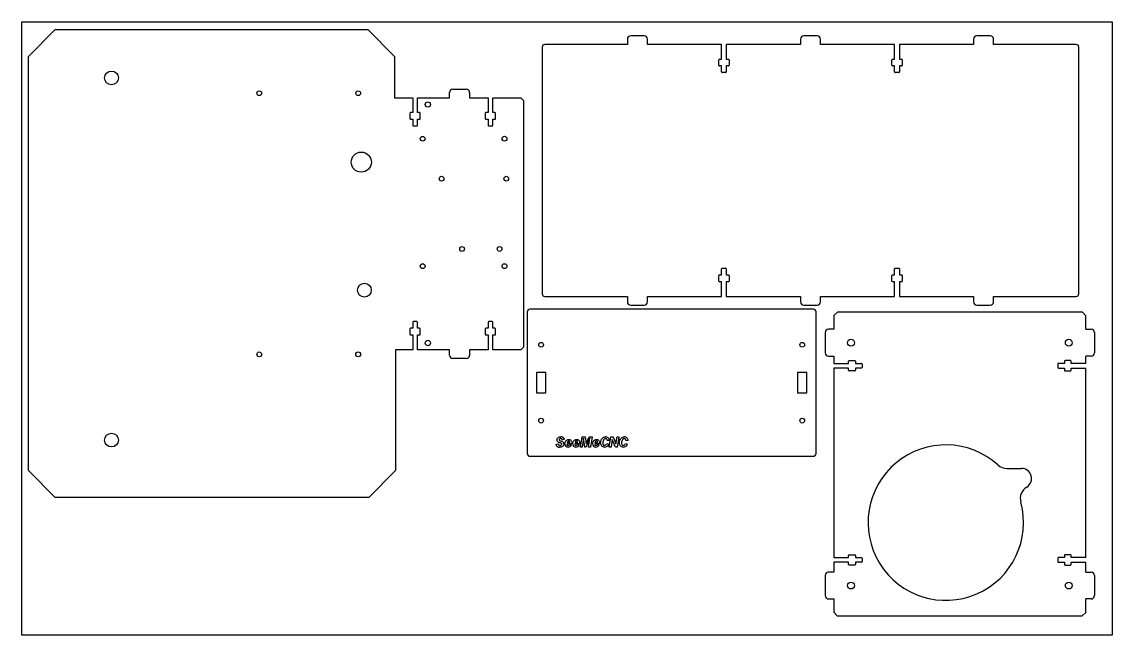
# Model space of a CAD drawing. Header units: inches. Extents: x -1252 to -440, y 63 to 1739.
# Drawn here: x -1252 to -440, y 571 to 1028 of the extents above; entities that cross this region are included whole.
import ezdxf

# ---------------------------------------------------------------- set-up
doc = ezdxf.new("R2010")
doc.units = ezdxf.units.IN
doc.header["$MEASUREMENT"] = 0
doc.linetypes.add('Continuous2', pattern=[0])

msp = doc.modelspace()

# ---------------------------------------------------------------- linework, layer by layer
at = {"color": 2, "linetype": 'Continuous2', "lineweight": -3, "true_color": 0xffff00}
for p, q in [((-1252.46, 1028.21), (-439.66, 1028.21)), ((-1252.46, 571.01), (-1252.46, 1028.21)), ((-439.66, 1028.21), (-439.66, 571.01)), ((-439.66, 571.01), (-1252.46, 571.01))]:
    msp.add_line(p, q, dxfattribs=at)
at = {"color": 1, "linetype": 'Continuous2', "lineweight": -3, "true_color": 0xff0000}
for p, q in [((-1247.59, 1002.37), (-1227.59, 1022.37)), ((-1227.59, 1022.37), (-994.54, 1022.37)), ((-994.54, 1022.37), (-974.54, 1002.37)), ((-788.58, 1017.81), (-798.58, 1017.81)), ((-659.55, 1017.81), (-669.55, 1017.81)), ((-530.53, 1017.81), (-540.53, 1017.81)), ((-864.58, 1009.31), (-864.58, 825.51)), ((-801.08, 1011.31), (-862.58, 1011.31)), ((-801.08, 1015.31), (-801.08, 1011.31)), ((-786.08, 1011.31), (-786.08, 1015.31)), ((-730.84, 1011.31), (-786.08, 1011.31)), ((-730.84, 1000.31), (-730.84, 1011.31)), ((-727.29, 1011.31), (-727.29, 1000.31)), ((-672.05, 1011.31), (-727.29, 1011.31)), ((-672.05, 1015.31), (-672.05, 1011.31)), ((-657.05, 1011.31), (-657.05, 1015.31)), ((-601.82, 1011.31), (-657.05, 1011.31)), ((-601.82, 1000.31), (-601.82, 1011.31)), ((-598.27, 1011.31), (-598.27, 1000.31)), ((-543.03, 1011.31), (-598.27, 1011.31)), ((-543.03, 1015.31), (-543.03, 1011.31)), ((-528.03, 1011.31), (-528.03, 1015.31)), ((-466.53, 1011.31), (-528.03, 1011.31)), ((-464.53, 825.51), (-464.53, 1009.31)), ((-1247.59, 693.65), (-1247.59, 1002.37)), ((-974.54, 1002.37), (-974.54, 971.57)), ((-732.93, 995.81), (-732.93, 999.81)), ((-732.43, 1000.31), (-730.84, 1000.31)), ((-727.29, 1000.31), (-725.71, 1000.31)), ((-725.21, 999.81), (-725.21, 995.81)), ((-603.9, 995.81), (-603.9, 999.81)), ((-603.4, 1000.31), (-601.82, 1000.31)), ((-598.27, 1000.31), (-596.68, 1000.31)), ((-596.18, 999.81), (-596.18, 995.81)), ((-730.84, 995.31), (-732.43, 995.31)), ((-730.84, 990.81), (-730.84, 995.31)), ((-727.29, 995.31), (-727.29, 990.81)), ((-725.71, 995.31), (-727.29, 995.31)), ((-601.82, 995.31), (-603.4, 995.31)), ((-601.82, 990.81), (-601.82, 995.31)), ((-598.27, 995.31), (-598.27, 990.81)), ((-596.68, 995.31), (-598.27, 995.31)), ((-727.79, 990.31), (-730.34, 990.31)), ((-598.77, 990.31), (-601.32, 990.31)), ((-933.64, 971.57), (-933.64, 975.57)), ((-931.14, 978.07), (-921.14, 978.07)), ((-918.64, 975.57), (-918.64, 971.57)), ((-974.54, 971.57), (-961.09, 971.57)), ((-961.09, 971.57), (-961.09, 960.57)), ((-957.54, 971.57), (-933.64, 971.57)), ((-957.54, 960.57), (-957.54, 971.57)), ((-918.64, 971.57), (-904.9, 971.57)), ((-904.9, 971.57), (-904.9, 960.57)), ((-901.35, 971.57), (-880.49, 971.57)), ((-901.35, 960.57), (-901.35, 971.57)), ((-880.49, 971.57), (-878.49, 969.57)), ((-878.49, 969.57), (-878.49, 785.79)), ((-963.17, 960.07), (-963.17, 956.07)), ((-961.09, 960.57), (-962.67, 960.57)), ((-955.95, 960.57), (-957.54, 960.57)), ((-955.45, 956.07), (-955.45, 960.07)), ((-906.98, 960.07), (-906.98, 956.07)), ((-904.9, 960.57), (-906.48, 960.57)), ((-899.76, 960.57), (-901.35, 960.57)), ((-899.26, 956.07), (-899.26, 960.07)), ((-962.67, 955.57), (-961.09, 955.57)), ((-961.09, 955.57), (-961.09, 951.07)), ((-957.54, 955.57), (-955.95, 955.57)), ((-957.54, 951.07), (-957.54, 955.57)), ((-906.48, 955.57), (-904.9, 955.57)), ((-904.9, 955.57), (-904.9, 951.07)), ((-901.35, 955.57), (-899.76, 955.57)), ((-901.35, 951.07), (-901.35, 955.57)), ((-960.59, 950.57), (-958.04, 950.57)), ((-904.4, 950.57), (-901.85, 950.57)), ((-732.93, 835.01), (-732.93, 839.01)), ((-732.43, 839.51), (-730.84, 839.51)), ((-730.84, 839.51), (-730.84, 844.01)), ((-730.34, 844.51), (-727.79, 844.51)), ((-727.29, 844.01), (-727.29, 839.51)), ((-727.29, 839.51), (-725.71, 839.51)), ((-725.21, 839.01), (-725.21, 835.01)), ((-603.9, 835.01), (-603.9, 839.01)), ((-603.4, 839.51), (-601.82, 839.51)), ((-601.82, 839.51), (-601.82, 844.01)), ((-601.32, 844.51), (-598.77, 844.51)), ((-598.27, 844.01), (-598.27, 839.51)), ((-598.27, 839.51), (-596.68, 839.51)), ((-596.18, 839.01), (-596.18, 835.01)), ((-730.84, 834.51), (-732.43, 834.51)), ((-730.84, 823.51), (-730.84, 834.51)), ((-727.29, 834.51), (-727.29, 823.51)), ((-725.71, 834.51), (-727.29, 834.51)), ((-601.82, 834.51), (-603.4, 834.51)), ((-601.82, 823.51), (-601.82, 834.51)), ((-598.27, 834.51), (-598.27, 823.51)), ((-596.68, 834.51), (-598.27, 834.51)), ((-862.58, 823.51), (-801.08, 823.51)), ((-801.08, 823.51), (-801.08, 819.51)), ((-786.08, 823.51), (-730.84, 823.51)), ((-786.08, 819.51), (-786.08, 823.51)), ((-727.29, 823.51), (-672.05, 823.51)), ((-672.05, 823.51), (-672.05, 819.51)), ((-657.05, 823.51), (-601.82, 823.51)), ((-657.05, 819.51), (-657.05, 823.51)), ((-598.27, 823.51), (-543.03, 823.51)), ((-543.03, 823.51), (-543.03, 819.51)), ((-528.03, 823.51), (-466.53, 823.51)), ((-528.03, 819.51), (-528.03, 823.51)), ((-662.41, 814.05), (-873.69, 814.05)), ((-798.58, 817.01), (-788.58, 817.01)), ((-669.55, 817.01), (-659.55, 817.01)), ((-540.53, 817.01), (-530.53, 817.01)), ((-958.04, 804.79), (-960.59, 804.79)), ((-901.85, 804.79), (-904.4, 804.79)), ((-875.69, 812.05), (-875.69, 706.39)), ((-660.41, 706.39), (-660.41, 812.05)), ((-644.32, 811.73), (-647.1, 809.23)), ((-647.1, 809.23), (-647.1, 799.03)), ((-461.8, 811.73), (-644.32, 811.73)), ((-459.3, 808.95), (-461.8, 811.73)), ((-459.3, 799.03), (-459.3, 808.95)), ((-963.17, 799.29), (-963.17, 795.29)), ((-961.09, 799.79), (-962.67, 799.79)), ((-961.09, 804.29), (-961.09, 799.79)), ((-957.54, 799.79), (-957.54, 804.29)), ((-955.95, 799.79), (-957.54, 799.79)), ((-955.45, 795.29), (-955.45, 799.29)), ((-906.98, 799.29), (-906.98, 795.29)), ((-904.9, 799.79), (-906.48, 799.79)), ((-904.9, 804.29), (-904.9, 799.79)), ((-901.35, 799.79), (-901.35, 804.29)), ((-899.76, 799.79), (-901.35, 799.79)), ((-899.26, 795.29), (-899.26, 799.29)), ((-647.1, 799.03), (-651.1, 799.03)), ((-459.3, 799.03), (-455.3, 799.03)), ((-962.67, 794.79), (-961.09, 794.79)), ((-961.09, 794.79), (-961.09, 783.79)), ((-957.54, 794.79), (-955.95, 794.79)), ((-957.54, 783.79), (-957.54, 794.79)), ((-906.48, 794.79), (-904.9, 794.79)), ((-904.9, 794.79), (-904.9, 783.79)), ((-901.35, 794.79), (-899.76, 794.79)), ((-901.35, 783.79), (-901.35, 794.79)), ((-653.6, 796.53), (-653.6, 781.53)), ((-452.8, 796.53), (-452.8, 781.53)), ((-973.79, 783.79), (-973.79, 693.65)), ((-961.09, 783.79), (-973.79, 783.79)), ((-933.64, 783.79), (-957.54, 783.79)), ((-933.64, 779.79), (-933.64, 783.79)), ((-918.64, 783.79), (-918.64, 779.79)), ((-904.9, 783.79), (-918.64, 783.79)), ((-880.49, 783.79), (-901.35, 783.79)), ((-878.49, 785.79), (-880.49, 783.79)), ((-921.14, 777.29), (-931.14, 777.29)), ((-651.1, 779.03), (-647.1, 779.03)), ((-647.1, 779.03), (-647.1, 773.63)), ((-647.1, 773.63), (-636.1, 773.63)), ((-636.1, 773.63), (-636.1, 775.21)), ((-635.6, 775.71), (-631.6, 775.71)), ((-631.1, 775.21), (-631.1, 773.63)), ((-631.1, 773.63), (-626.6, 773.63)), ((-626.1, 773.13), (-626.1, 770.58)), ((-480.3, 773.13), (-480.3, 770.58)), ((-475.3, 773.63), (-479.8, 773.63)), ((-475.3, 775.21), (-475.3, 773.63)), ((-470.8, 775.71), (-474.8, 775.71)), ((-470.3, 773.63), (-470.3, 775.21)), ((-459.3, 773.63), (-470.3, 773.63)), ((-455.3, 779.03), (-459.3, 779.03)), ((-459.3, 773.63), (-459.3, 779.03)), ((-647.1, 770.08), (-647.1, 628.88)), ((-636.1, 770.08), (-647.1, 770.08)), ((-636.1, 768.49), (-636.1, 770.08)), ((-631.6, 767.99), (-635.6, 767.99)), ((-631.1, 770.08), (-631.1, 768.49)), ((-626.6, 770.08), (-631.1, 770.08)), ((-479.8, 770.08), (-475.3, 770.08)), ((-475.3, 770.08), (-475.3, 768.49)), ((-474.8, 767.99), (-470.8, 767.99)), ((-470.3, 768.49), (-470.3, 770.08)), ((-470.3, 770.08), (-459.3, 770.08)), ((-459.3, 628.88), (-459.3, 770.08)), ((-873.69, 704.39), (-662.41, 704.39)), ((-1227.59, 673.65), (-1247.59, 693.65)), ((-973.79, 693.65), (-993.79, 673.65)), ((-993.79, 673.65), (-1227.59, 673.65)), ((-647.1, 628.88), (-636.1, 628.88)), ((-636.1, 628.88), (-636.1, 630.46)), ((-635.6, 630.96), (-631.6, 630.96)), ((-631.1, 630.46), (-631.1, 628.88)), ((-631.1, 628.88), (-626.6, 628.88)), ((-626.1, 628.38), (-626.1, 625.83)), ((-480.3, 628.38), (-480.3, 625.83)), ((-475.3, 628.88), (-479.8, 628.88)), ((-475.3, 630.46), (-475.3, 628.88)), ((-470.8, 630.96), (-474.8, 630.96)), ((-470.3, 628.88), (-470.3, 630.46)), ((-459.3, 628.88), (-470.3, 628.88)), ((-647.1, 618.03), (-651.1, 618.03)), ((-647.1, 625.33), (-647.1, 618.03)), ((-636.1, 625.33), (-647.1, 625.33)), ((-636.1, 623.74), (-636.1, 625.33)), ((-631.6, 623.24), (-635.6, 623.24)), ((-631.1, 625.33), (-631.1, 623.74)), ((-626.6, 625.33), (-631.1, 625.33)), ((-479.8, 625.33), (-475.3, 625.33)), ((-475.3, 625.33), (-475.3, 623.74)), ((-474.8, 623.24), (-470.8, 623.24)), ((-470.3, 623.74), (-470.3, 625.33)), ((-470.3, 625.33), (-459.3, 625.33)), ((-459.3, 618.03), (-459.3, 625.33)), ((-459.3, 618.03), (-455.3, 618.03)), ((-653.6, 615.53), (-653.6, 600.53)), ((-452.8, 615.53), (-452.8, 600.53)), ((-651.1, 598.03), (-647.1, 598.03)), ((-647.1, 598.03), (-647.1, 588.1)), ((-455.3, 598.03), (-459.3, 598.03)), ((-459.3, 587.83), (-459.3, 598.03)), ((-647.1, 588.1), (-644.6, 585.33)), ((-644.6, 585.33), (-462.08, 585.33)), ((-462.08, 585.33), (-459.3, 587.83))]:
    msp.add_line(p, q, dxfattribs=at)
at = {"color": 5, "linetype": 'Continuous2', "lineweight": -3, "true_color": 0x0000ff}
for p, q in [((-861.95, 766.72), (-868.81, 766.72)), ((-868.81, 766.72), (-868.81, 751.72)), ((-861.95, 751.72), (-861.95, 766.72)), ((-667.29, 766.72), (-674.15, 766.72)), ((-674.15, 766.72), (-674.15, 751.72)), ((-667.29, 751.72), (-667.29, 766.72)), ((-868.81, 751.72), (-861.95, 751.72)), ((-674.15, 751.72), (-667.29, 751.72)), ((-518.08, 695.3), (-507.25, 695.3))]:
    msp.add_line(p, q, dxfattribs=at)
at = {"color": 7, "linetype": 'Continuous2', "lineweight": -3, "true_color": 0xffffff}
for p, q in [((-853.54, 716.53), (-853.51, 716.98)), ((-853.51, 716.14), (-853.54, 716.53)), ((-853.51, 716.98), (-853.37, 717.42)), ((-853.41, 715.77), (-853.51, 716.14)), ((-853.23, 715.42), (-853.41, 715.77)), ((-853.37, 717.42), (-853.15, 717.82)), ((-852.98, 715.13), (-853.23, 715.42)), ((-853.15, 717.82), (-852.84, 718.16)), ((-852.84, 718.16), (-852.47, 718.44)), ((-852.47, 718.44), (-852.07, 718.64)), ((-852.07, 718.64), (-851.64, 718.77)), ((-851.87, 716.92), (-851.9, 716.69)), ((-851.9, 716.69), (-851.87, 716.47)), ((-851.77, 717.13), (-851.87, 716.92)), ((-851.87, 716.47), (-851.75, 716.28)), ((-851.61, 717.3), (-851.77, 717.13)), ((-851.75, 716.28), (-851.56, 716.14)), ((-851.64, 718.77), (-851.2, 718.84)), ((-851.35, 717.44), (-851.61, 717.3)), ((-851.56, 716.14), (-851.32, 716.03)), ((-851.06, 717.51), (-851.35, 717.44)), ((-851.32, 716.03), (-851.06, 715.95)), ((-851.2, 718.84), (-850.75, 718.86)), ((-850.77, 717.53), (-851.06, 717.51)), ((-851.06, 715.95), (-850.06, 715.66)), ((-848, 717.18), (-849.49, 716.67)), ((-847.28, 715.18), (-847.02, 715.66)), ((-847.02, 715.66), (-846.69, 716.08)), ((-846.69, 716.08), (-846.3, 716.44)), ((-846.3, 716.44), (-845.84, 716.71)), ((-845.84, 716.71), (-845.33, 716.86)), ((-845.33, 716.86), (-844.8, 716.91)), ((-844.6, 715.86), (-844.83, 715.88)), ((-844.8, 716.91), (-844.35, 716.88)), ((-844.38, 715.77), (-844.6, 715.86)), ((-844.21, 715.61), (-844.38, 715.77)), ((-844.35, 716.88), (-843.91, 716.78)), ((-844.07, 715.34), (-844.21, 715.61)), ((-844.01, 715.05), (-844.07, 715.34)), ((-843.91, 716.78), (-843.5, 716.59)), ((-843.5, 716.59), (-843.15, 716.31)), ((-843.15, 716.31), (-842.87, 715.95)), ((-842.87, 715.95), (-842.68, 715.56)), ((-842.68, 715.56), (-842.54, 715.13)), ((-841.42, 715.18), (-841.16, 715.66)), ((-841.16, 715.66), (-840.83, 716.08)), ((-840.83, 716.08), (-840.44, 716.44)), ((-840.44, 716.44), (-839.98, 716.71)), ((-839.98, 716.71), (-839.47, 716.86)), ((-839.47, 716.86), (-838.94, 716.91)), ((-838.74, 715.86), (-838.98, 715.88)), ((-838.94, 716.91), (-838.49, 716.88)), ((-838.52, 715.77), (-838.74, 715.86)), ((-838.35, 715.61), (-838.52, 715.77)), ((-838.49, 716.88), (-838.05, 716.78)), ((-838.22, 715.34), (-838.35, 715.61)), ((-838.15, 715.05), (-838.22, 715.34)), ((-838.05, 716.78), (-837.64, 716.59)), ((-837.64, 716.59), (-837.29, 716.31)), ((-837.29, 716.31), (-837.02, 715.95)), ((-837.02, 715.95), (-836.82, 715.56)), ((-836.82, 715.56), (-836.69, 715.13)), ((-836, 711.26), (-834.77, 718.76)), ((-834.77, 718.76), (-832.48, 718.76)), ((-833.74, 717.85), (-834.7, 711.26)), ((-832.87, 711.26), (-833.74, 717.85)), ((-832.48, 718.76), (-831.79, 713.82)), ((-829.03, 717.9), (-831.92, 711.26)), ((-831.79, 713.82), (-829.65, 718.76)), ((-830.15, 711.26), (-829.03, 717.9)), ((-829.65, 718.76), (-827.32, 718.76)), ((-827.32, 718.76), (-828.55, 711.26)), ((-826.63, 715.18), (-826.37, 715.66)), ((-826.37, 715.66), (-826.04, 716.08)), ((-826.04, 716.08), (-825.65, 716.44)), ((-825.65, 716.44), (-825.19, 716.71)), ((-825.19, 716.71), (-824.68, 716.86)), ((-824.68, 716.86), (-824.15, 716.91)), ((-823.95, 715.86), (-824.18, 715.88)), ((-824.15, 716.91), (-823.7, 716.88)), ((-823.73, 715.77), (-823.95, 715.86)), ((-823.56, 715.61), (-823.73, 715.77)), ((-823.7, 716.88), (-823.26, 716.78)), ((-823.42, 715.34), (-823.56, 715.61)), ((-823.36, 715.05), (-823.42, 715.34)), ((-823.26, 716.78), (-822.85, 716.59)), ((-822.85, 716.59), (-822.5, 716.31)), ((-822.5, 716.31), (-822.22, 715.95)), ((-822.22, 715.95), (-822.02, 715.56)), ((-822.02, 715.56), (-821.89, 715.13)), ((-820.94, 715.09), (-820.81, 715.8)), ((-820.81, 715.8), (-820.58, 716.48)), ((-820.58, 716.48), (-820.26, 717.12)), ((-820.26, 717.12), (-819.84, 717.7)), ((-819.84, 717.7), (-819.45, 718.1)), ((-819.45, 718.1), (-818.99, 718.44)), ((-819.14, 715.53), (-819.28, 714.83)), ((-818.91, 716.21), (-819.14, 715.53)), ((-818.99, 718.44), (-818.49, 718.68)), ((-818.77, 716.54), (-818.91, 716.21)), ((-818.59, 716.85), (-818.77, 716.54)), ((-818.37, 717.13), (-818.59, 716.85)), ((-818.49, 718.68), (-817.94, 718.82)), ((-818.08, 717.35), (-818.37, 717.13)), ((-817.75, 717.48), (-818.08, 717.35)), ((-817.94, 718.82), (-817.38, 718.86)), ((-817.4, 717.53), (-817.75, 717.48)), ((-817.03, 717.49), (-817.4, 717.53)), ((-816.69, 717.37), (-817.03, 717.49)), ((-816.4, 717.15), (-816.69, 717.37)), ((-816.19, 716.88), (-816.4, 717.15)), ((-816.05, 716.56), (-816.19, 716.88)), ((-815.96, 716.23), (-816.05, 716.56)), ((-815.91, 715.88), (-815.96, 716.23)), ((-814.48, 716.12), (-815.91, 715.88)), ((-814.53, 711.26), (-813.29, 718.76)), ((-813.29, 718.76), (-811.71, 718.76)), ((-812.34, 716.79), (-813.2, 711.26)), ((-809.96, 711.26), (-812.34, 716.79)), ((-811.71, 718.76), (-809.54, 713.71)), ((-809.54, 713.71), (-808.75, 718.76)), ((-808.75, 718.76), (-807.43, 718.76)), ((-807.43, 718.76), (-808.67, 711.26)), ((-806.96, 715.09), (-806.83, 715.8)), ((-806.83, 715.8), (-806.61, 716.48)), ((-806.61, 716.48), (-806.29, 717.12)), ((-806.29, 717.12), (-805.87, 717.7)), ((-805.87, 717.7), (-805.48, 718.1)), ((-805.48, 718.1), (-805.02, 718.44)), ((-805.17, 715.53), (-805.31, 714.83)), ((-804.94, 716.21), (-805.17, 715.53)), ((-805.02, 718.44), (-804.51, 718.68)), ((-804.8, 716.54), (-804.94, 716.21)), ((-804.62, 716.85), (-804.8, 716.54)), ((-804.39, 717.13), (-804.62, 716.85)), ((-804.51, 718.68), (-803.97, 718.82)), ((-804.11, 717.35), (-804.39, 717.13)), ((-803.78, 717.48), (-804.11, 717.35)), ((-803.97, 718.82), (-803.41, 718.86)), ((-803.42, 717.53), (-803.78, 717.48)), ((-803.06, 717.49), (-803.42, 717.53)), ((-802.72, 717.37), (-803.06, 717.49)), ((-802.43, 717.15), (-802.72, 717.37)), ((-802.22, 716.88), (-802.43, 717.15)), ((-802.08, 716.56), (-802.22, 716.88)), ((-801.98, 716.23), (-802.08, 716.56)), ((-801.93, 715.88), (-801.98, 716.23)), ((-800.51, 716.12), (-801.93, 715.88)), ((-854.37, 713.07), (-852.89, 713.53)), ((-852.67, 714.88), (-852.98, 715.13)), ((-852.32, 714.7), (-852.67, 714.88)), ((-851.95, 714.56), (-852.32, 714.7)), ((-851.57, 714.44), (-851.95, 714.56)), ((-851.19, 714.33), (-851.57, 714.44)), ((-850.92, 711.18), (-851.41, 711.16)), ((-850.8, 714.21), (-851.19, 714.33)), ((-850.43, 711.25), (-850.92, 711.18)), ((-850.41, 714.08), (-850.8, 714.21)), ((-849.96, 711.39), (-850.43, 711.25)), ((-850.23, 713.99), (-850.41, 714.08)), ((-850.08, 713.85), (-850.23, 713.99)), ((-849.98, 713.67), (-850.08, 713.85)), ((-849.95, 713.47), (-849.98, 713.67)), ((-849.51, 711.6), (-849.96, 711.39)), ((-849.11, 711.9), (-849.51, 711.6)), ((-848.78, 712.28), (-849.11, 711.9)), ((-848.52, 712.71), (-848.78, 712.28)), ((-848.36, 713.18), (-848.52, 712.71)), ((-848.31, 713.68), (-848.36, 713.18)), ((-847.59, 713.6), (-847.56, 714.14)), ((-847.56, 714.14), (-847.45, 714.67)), ((-847.45, 714.67), (-847.28, 715.18)), ((-846.03, 713.72), (-846.04, 713.58)), ((-846.04, 713.58), (-846.04, 713.47)), ((-842.47, 713.72), (-846.03, 713.72)), ((-845.88, 714.75), (-843.99, 714.75)), ((-844.08, 713.21), (-842.76, 712.97)), ((-843.99, 714.75), (-844.01, 715.05)), ((-842.54, 715.13), (-842.47, 714.7)), ((-842.47, 714.7), (-842.45, 714.25)), ((-842.46, 713.96), (-842.47, 713.72)), ((-842.45, 714.25), (-842.46, 713.96)), ((-841.73, 713.6), (-841.7, 714.14)), ((-841.7, 714.14), (-841.6, 714.67)), ((-841.6, 714.67), (-841.42, 715.18)), ((-840.17, 713.72), (-840.19, 713.58)), ((-840.19, 713.58), (-840.19, 713.47)), ((-836.62, 713.72), (-840.17, 713.72)), ((-840.02, 714.75), (-838.13, 714.75)), ((-838.23, 713.21), (-836.9, 712.97)), ((-838.13, 714.75), (-838.15, 715.05)), ((-836.69, 715.13), (-836.62, 714.7)), ((-836.62, 714.7), (-836.59, 714.25)), ((-836.6, 713.96), (-836.62, 713.72)), ((-836.59, 714.25), (-836.6, 713.96)), ((-834.7, 711.26), (-836, 711.26)), ((-831.92, 711.26), (-832.87, 711.26)), ((-828.55, 711.26), (-830.15, 711.26)), ((-826.94, 713.6), (-826.9, 714.14)), ((-826.9, 714.14), (-826.8, 714.67)), ((-826.8, 714.67), (-826.63, 715.18)), ((-825.38, 713.72), (-825.39, 713.58)), ((-825.39, 713.58), (-825.39, 713.47)), ((-821.82, 713.72), (-825.38, 713.72)), ((-825.23, 714.75), (-823.34, 714.75)), ((-823.43, 713.21), (-822.11, 712.97)), ((-823.34, 714.75), (-823.36, 715.05)), ((-821.89, 715.13), (-821.82, 714.7)), ((-821.82, 714.7), (-821.8, 714.25)), ((-821.81, 713.96), (-821.82, 713.72)), ((-821.8, 714.25), (-821.81, 713.96)), ((-820.98, 714.37), (-820.94, 715.09)), ((-820.95, 713.84), (-820.98, 714.37)), ((-820.86, 713.32), (-820.95, 713.84)), ((-820.69, 712.82), (-820.86, 713.32)), ((-820.44, 712.35), (-820.69, 712.82)), ((-820.1, 711.93), (-820.44, 712.35)), ((-819.68, 711.59), (-820.1, 711.93)), ((-819.2, 711.34), (-819.68, 711.59)), ((-819.28, 714.83), (-819.33, 714.11)), ((-819.33, 714.11), (-819.32, 713.79)), ((-819.32, 713.79), (-819.27, 713.47)), ((-819.27, 713.47), (-819.16, 713.17)), ((-818.68, 711.2), (-819.2, 711.34)), ((-819.16, 713.17), (-818.99, 712.9)), ((-818.99, 712.9), (-818.74, 712.68)), ((-818.74, 712.68), (-818.43, 712.54)), ((-818.14, 711.16), (-818.68, 711.2)), ((-818.43, 712.54), (-818.1, 712.49)), ((-816.38, 713.93), (-814.99, 713.46)), ((-813.2, 711.26), (-814.53, 711.26)), ((-808.67, 711.26), (-809.96, 711.26)), ((-807, 714.37), (-806.96, 715.09)), ((-806.98, 713.84), (-807, 714.37)), ((-806.89, 713.32), (-806.98, 713.84)), ((-806.72, 712.82), (-806.89, 713.32)), ((-806.47, 712.35), (-806.72, 712.82)), ((-806.13, 711.93), (-806.47, 712.35)), ((-805.71, 711.59), (-806.13, 711.93)), ((-805.23, 711.34), (-805.71, 711.59)), ((-805.31, 714.83), (-805.36, 714.11)), ((-805.36, 714.11), (-805.35, 713.79)), ((-805.35, 713.79), (-805.29, 713.47)), ((-805.29, 713.47), (-805.19, 713.17)), ((-804.71, 711.2), (-805.23, 711.34)), ((-805.19, 713.17), (-805.02, 712.9)), ((-805.02, 712.9), (-804.76, 712.68)), ((-804.76, 712.68), (-804.46, 712.54)), ((-804.17, 711.16), (-804.71, 711.2)), ((-804.46, 712.54), (-804.13, 712.49)), ((-802.41, 713.93), (-801.02, 713.46))]:
    msp.add_line(p, q, dxfattribs=at)
at = {"color": 5, "linetype": 'Continuous2', "lineweight": -3, "true_color": 0x0000ff}
for centre, radius in [((-1185.59, 986.37), 5.13), ((-1075.46, 975), 1.77), ((-1001.71, 975), 1.77), ((-949.79, 966.57), 2), ((-953.66, 941.07), 1.77), ((-892.66, 941.07), 1.78), ((-999.41, 923.62), 7.5), ((-939.58, 911.27), 1.78), ((-891.33, 911.27), 1.78), ((-924.28, 858.88), 1.78), ((-896.33, 858.88), 1.77), ((-953.66, 846.07), 1.78), ((-892.66, 846.07), 1.77), ((-997.11, 828.17), 5.13), ((-949.79, 788.79), 2), ((-865.38, 787.49), 1.77), ((-670.72, 787.49), 1.78), ((-634.4, 789.03), 2.55), ((-472, 789.03), 2.55), ((-1075.46, 780.34), 1.77), ((-1001.71, 780.34), 1.78), ((-865.38, 730.94), 1.77), ((-670.72, 730.94), 1.78), ((-1185.59, 716.49), 5.13), ((-634.4, 608.03), 2.55), ((-472, 608.03), 2.55)]:
    msp.add_circle(centre, radius, dxfattribs=at)
at = {"color": 1, "linetype": 'Continuous2', "lineweight": -3, "true_color": 0xff0000}
for centre, radius, start, end in [((-798.58, 1015.31), 2.5, 90, 180), ((-788.58, 1015.31), 2.5, 360, 90), ((-669.55, 1015.31), 2.5, 90, 180), ((-659.55, 1015.31), 2.5, 360, 90), ((-540.53, 1015.31), 2.5, 90, 180), ((-530.53, 1015.31), 2.5, 360, 90), ((-862.58, 1009.31), 2, 90, 180), ((-466.53, 1009.31), 2, 360, 90), ((-732.43, 999.81), 0.5, 90, 180), ((-725.71, 999.81), 0.5, 360, 90), ((-603.4, 999.81), 0.5, 90, 180), ((-596.68, 999.81), 0.5, 0, 90), ((-732.43, 995.81), 0.5, 180, 270), ((-725.71, 995.81), 0.5, 270, 0), ((-603.4, 995.81), 0.5, 180, 270), ((-596.68, 995.81), 0.5, 270, 360), ((-730.34, 990.81), 0.5, 180, 270), ((-727.79, 990.81), 0.5, 270, 0), ((-601.32, 990.81), 0.5, 180, 270), ((-598.77, 990.81), 0.5, 270, 0), ((-931.14, 975.57), 2.5, 90, 180), ((-921.14, 975.57), 2.5, 360, 90), ((-962.67, 960.07), 0.5, 90, 180), ((-955.95, 960.07), 0.5, 0, 90), ((-906.48, 960.07), 0.5, 90, 180), ((-899.76, 960.07), 0.5, 0, 90), ((-962.67, 956.07), 0.5, 180, 270), ((-960.59, 951.07), 0.5, 180, 270), ((-958.04, 951.07), 0.5, 270, 0), ((-955.95, 956.07), 0.5, 270, 0), ((-906.48, 956.07), 0.5, 180, 270), ((-904.4, 951.07), 0.5, 180, 270), ((-901.85, 951.07), 0.5, 270, 0), ((-899.76, 956.07), 0.5, 270, 0), ((-732.43, 839.01), 0.5, 90, 180), ((-730.34, 844.01), 0.5, 90, 180), ((-727.79, 844.01), 0.5, 360, 90), ((-725.71, 839.01), 0.5, 360, 90), ((-603.4, 839.01), 0.5, 90, 180), ((-601.32, 844.01), 0.5, 90, 180), ((-598.77, 844.01), 0.5, 0, 90), ((-596.68, 839.01), 0.5, 360, 90), ((-732.43, 835.01), 0.5, 180, 270), ((-725.71, 835.01), 0.5, 270, 0), ((-603.4, 835.01), 0.5, 180, 270), ((-596.68, 835.01), 0.5, 270, 0), ((-862.58, 825.51), 2, 180, 270), ((-466.53, 825.51), 2, 270, 0), ((-873.69, 812.05), 2, 90, 180), ((-798.58, 819.51), 2.5, 180, 270), ((-788.58, 819.51), 2.5, 270, 0), ((-669.55, 819.51), 2.5, 180, 270), ((-662.41, 812.05), 2, 360, 90), ((-659.55, 819.51), 2.5, 270, 360), ((-540.53, 819.51), 2.5, 180, 270), ((-530.53, 819.51), 2.5, 270, 0), ((-960.59, 804.29), 0.5, 90, 180), ((-958.04, 804.29), 0.5, 360, 90), ((-904.4, 804.29), 0.5, 90, 180), ((-901.85, 804.29), 0.5, 360, 90), ((-962.67, 799.29), 0.5, 90, 180), ((-955.95, 799.29), 0.5, 0, 90), ((-906.48, 799.29), 0.5, 90, 180), ((-899.76, 799.29), 0.5, 360, 90), ((-651.1, 796.53), 2.5, 90, 180), ((-455.3, 796.53), 2.5, 0, 90), ((-962.67, 795.29), 0.5, 180, 270), ((-955.95, 795.29), 0.5, 270, 360), ((-906.48, 795.29), 0.5, 180, 270), ((-899.76, 795.29), 0.5, 270, 0), ((-651.1, 781.53), 2.5, 180, 270), ((-455.3, 781.53), 2.5, 270, 0), ((-931.14, 779.79), 2.5, 180, 270), ((-921.14, 779.79), 2.5, 270, 0), ((-635.6, 775.21), 0.5, 90, 180), ((-631.6, 775.21), 0.5, 0, 90), ((-626.6, 773.13), 0.5, 0, 90), ((-479.8, 773.13), 0.5, 90, 180), ((-474.8, 775.21), 0.5, 90, 180), ((-470.8, 775.21), 0.5, 0, 90), ((-635.6, 768.49), 0.5, 180, 270), ((-631.6, 768.49), 0.5, 270, 360), ((-626.6, 770.58), 0.5, 270, 360), ((-479.8, 770.58), 0.5, 180, 270), ((-474.8, 768.49), 0.5, 180, 270), ((-470.8, 768.49), 0.5, 270, 0), ((-873.69, 706.39), 2, 180, 270), ((-662.41, 706.39), 2, 270, 0), ((-635.6, 630.46), 0.5, 90, 180), ((-631.6, 630.46), 0.5, 0, 90), ((-626.6, 628.38), 0.5, 0, 90), ((-479.8, 628.38), 0.5, 90, 180), ((-474.8, 630.46), 0.5, 90, 180), ((-470.8, 630.46), 0.5, 0, 90), ((-651.1, 615.53), 2.5, 90, 180), ((-635.6, 623.74), 0.5, 180, 270), ((-631.6, 623.74), 0.5, 270, 0), ((-626.6, 625.83), 0.5, 270, 360), ((-479.8, 625.83), 0.5, 180, 270), ((-474.8, 623.74), 0.5, 180, 270), ((-470.8, 623.74), 0.5, 270, 0), ((-455.3, 615.53), 2.5, 0, 90), ((-651.1, 600.53), 2.5, 180, 270), ((-455.3, 600.53), 2.5, 270, 0)]:
    msp.add_arc(centre, radius, start, end, dxfattribs=at)
at = {"color": 7, "linetype": 'Continuous2', "lineweight": -3, "true_color": 0xffffff}
for centre, radius, start, end in [((-850.74, 716.18), 1.34, 21.45938, 91.39218), ((-850.56, 716.09), 2.78, 23.04327, 93.91368), ((-850.4, 713.59), 2.1, 2.59264, 80.51259), ((-844.67, 714.68), 1.21, 97.54236, 176.7623), ((-838.82, 714.68), 1.21, 97.54236, 176.7623), ((-824.02, 714.68), 1.21, 97.54236, 176.7623), ((-817.23, 716.12), 2.75, 0.12624, 93.13388), ((-803.26, 716.12), 2.75, 0.12624, 93.13388), ((-851.67, 714), 2.86, 199.11038, 275.08946), ((-851.37, 714.12), 1.63, 201.28119, 272.25539), ((-851.1, 713.64), 1.16, 259.85491, 351.8204), ((-845.35, 713.4), 2.24, 174.878, 272.34269), ((-845.13, 713.31), 0.928, 170.08679, 265.47517), ((-845.26, 713.8), 2.64, 270.0376, 341.6538), ((-845.28, 713.67), 1.29, 273.4846, 338.95909), ((-839.5, 713.4), 2.24, 174.878, 272.34269), ((-839.27, 713.31), 0.928, 170.08679, 265.47517), ((-839.41, 713.8), 2.64, 270.0376, 341.6538), ((-839.43, 713.67), 1.29, 273.4846, 338.95909), ((-824.7, 713.4), 2.24, 174.878, 272.34269), ((-824.48, 713.31), 0.928, 170.08679, 265.47517), ((-824.61, 713.8), 2.64, 270.0376, 341.6538), ((-824.63, 713.67), 1.29, 273.4846, 338.95909), ((-818.17, 714.5), 3.35, 270.44667, 341.78481), ((-818.33, 714.52), 2.04, 276.62157, 343.31565), ((-804.2, 714.5), 3.35, 270.44667, 341.78481), ((-804.36, 714.52), 2.04, 276.62157, 343.31565)]:
    msp.add_arc(centre, radius, start, end, dxfattribs=at)
at = {"color": 5, "linetype": 'Continuous2', "lineweight": -3, "true_color": 0x0000ff}
for centre, radius, start, end in [((-563.69, 654.93), 57.95, 47.83319, 15.29122), ((-518.08, 705.3), 10, 227.83319, 270), ((-507.25, 687.8), 7.5, 301.34454, 90), ((-498.15, 672.85), 10, 121.34454, 195.29122)]:
    msp.add_arc(centre, radius, start, end, dxfattribs=at)

doc.saveas('drawing.dxf')
